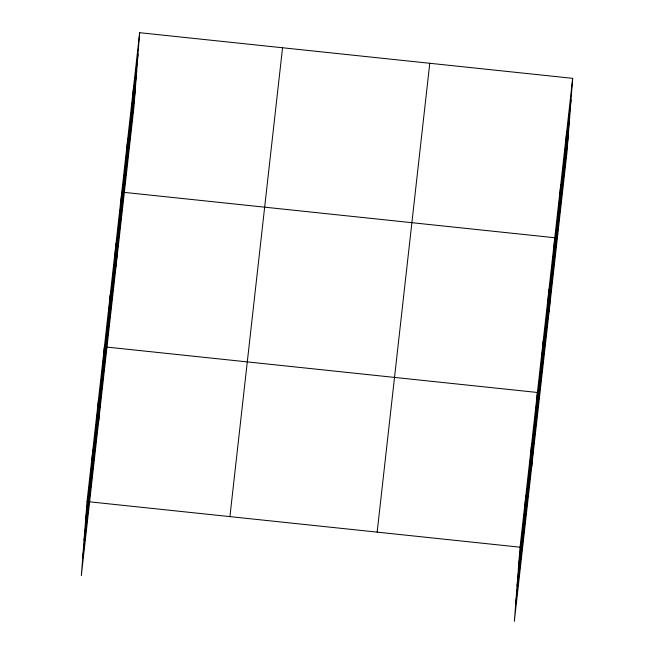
<?xml version="1.0" encoding="UTF-8"?>
<svg xmlns="http://www.w3.org/2000/svg" width="654" height="654" viewBox="0 0 654 654"><rect width="100%" height="100%" fill="white"/><g stroke="black" fill="none" stroke-linecap="round" stroke-linejoin="round"><path stroke-width="0.98" d="M139.654 32.7L87.031 501.553L81.325 575.659L133.956 106.806L139.654 32.7L572.675 78.341L566.969 152.447L514.346 621.3L520.044 547.194L572.675 78.341M91.159 471.501L92.819 449.977M96.947 419.933L98.607 398.409M98.697 420.939L104.395 346.833L537.416 392.474L531.71 466.58M108.531 316.781L110.183 295.256M114.319 265.205L115.971 243.68M116.06 266.219L121.758 192.113L554.78 237.745L549.082 311.86M126.067 160.5L127.726 138.975M132.034 107.362L133.686 85.838M524.181 517.142L525.841 495.618M529.969 465.566L531.628 444.041M541.545 362.422L543.204 340.897M547.333 310.846L548.992 289.321M559.088 206.133L560.748 184.616M565.056 153.003L566.707 131.479M85.372 523.077L137.994 54.225M84.039 540.433L136.661 71.58M82.666 558.312L135.288 89.459M229.922 516.611L282.553 47.758M377.154 532.127L429.776 63.275M518.393 568.718L571.016 99.866M517.061 586.066L569.683 117.213M515.679 603.944L568.31 135.092M87.031 501.553L520.044 547.194"/></g></svg>
